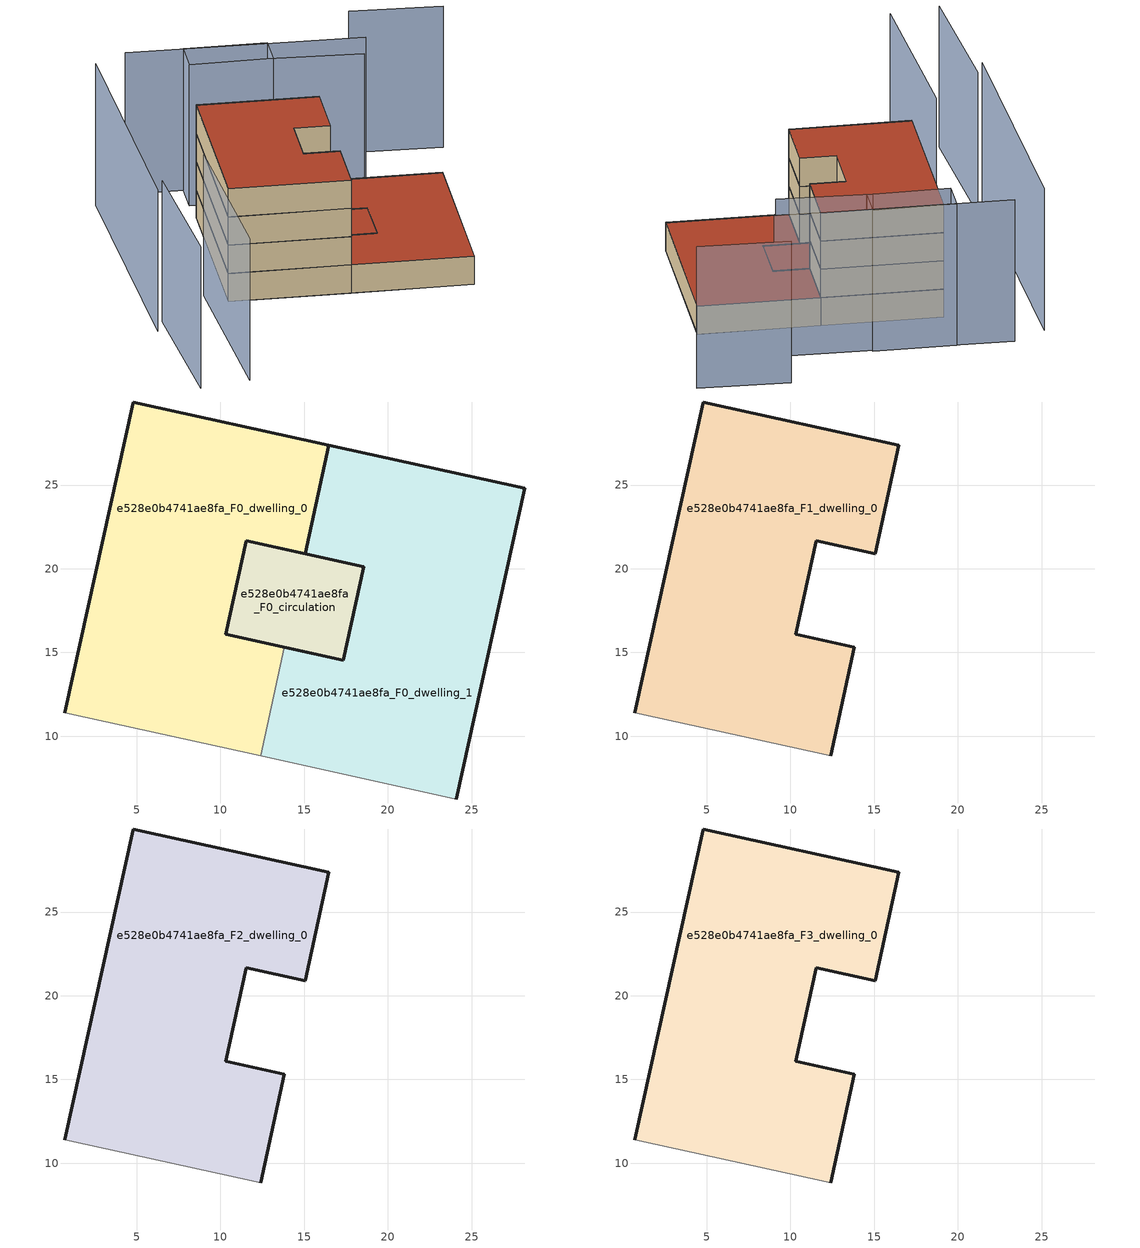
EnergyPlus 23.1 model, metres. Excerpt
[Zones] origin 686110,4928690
e528e0b4741ae8fa_F0_dwelling_0
 floor ground (EU_floor_Construction): 12.4,8.82 13.83,15.32 10.32,16.09 11.54,21.66 15.05,20.89 16.48,27.39 4.78,29.96 0.7,11.39 z0
 wall outside (EU_wall_Construction): 0.7,11.39 4.78,29.96 16.48,27.39 15.05,20.89 11.54,21.66 10.32,16.09 13.83,15.32 z0:3
 wall adiabatic (EU_wall_Construction): 12.4,8.82 0.7,11.39 z0:3
 wall to e528e0b4741ae8fa_F0_dwelling_1 (EU_wall_Construction): 13.83,15.32 12.4,8.82 z0:3
e528e0b4741ae8fa_F0_dwelling_1
 floor ground (EU_floor_Construction): 24.1,6.24 28.18,24.81 16.48,27.39 15.05,20.89 18.56,20.12 17.34,14.54 13.83,15.32 12.4,8.82 z0
 wall outside (EU_wall_Construction): 13.83,15.32 17.34,14.54 18.56,20.12 15.05,20.89 16.48,27.39 28.18,24.81 24.1,6.24 z0:3
 wall adiabatic (EU_wall_Construction): 24.1,6.24 12.4,8.82 z0:3
 roof outside (EU_roof_Construction): 28.18,24.81 24.1,6.24 12.4,8.82 13.83,15.32 17.34,14.54 18.56,20.12 15.05,20.89 16.48,27.39 z3
e528e0b4741ae8fa_F0_circulation
 floor ground (EU_floor_Construction): 17.34,14.54 18.56,20.12 11.54,21.66 10.32,16.09 z0
 wall outside (EU_wall_Construction): 11.54,21.66 18.56,20.12 17.34,14.54 10.32,16.09 11.54,21.66 z0:3
 roof outside (EU_roof_Construction): 18.56,20.12 17.34,14.54 10.32,16.09 11.54,21.66 z3
e528e0b4741ae8fa_F1_dwelling_0
 floor to e528e0b4741ae8fa_F0_dwelling_0 (EU_floor_Construction): 12.4,8.82 13.83,15.32 10.32,16.09 11.54,21.66 15.05,20.89 16.48,27.39 4.78,29.96 0.7,11.39 z3
 wall outside (EU_wall_Construction): 0.7,11.39 4.78,29.96 16.48,27.39 15.05,20.89 11.54,21.66 10.32,16.09 13.83,15.32 12.4,8.82 z3:6
 wall adiabatic (EU_wall_Construction): 12.4,8.82 0.7,11.39 z3:6
e528e0b4741ae8fa_F2_dwelling_0
 floor to e528e0b4741ae8fa_F1_dwelling_0 (EU_floor_Construction): 12.4,8.82 13.83,15.32 10.32,16.09 11.54,21.66 15.05,20.89 16.48,27.39 4.78,29.96 0.7,11.39 z6
 wall outside (EU_wall_Construction): 0.7,11.39 4.78,29.96 16.48,27.39 15.05,20.89 11.54,21.66 10.32,16.09 13.83,15.32 12.4,8.82 z6:9
 wall adiabatic (EU_wall_Construction): 12.4,8.82 0.7,11.39 z6:9
e528e0b4741ae8fa_F3_dwelling_0
 floor to e528e0b4741ae8fa_F2_dwelling_0 (EU_floor_Construction): 12.4,8.82 13.83,15.32 10.32,16.09 11.54,21.66 15.05,20.89 16.48,27.39 4.78,29.96 0.7,11.39 z9
 wall outside (EU_wall_Construction): 0.7,11.39 4.78,29.96 16.48,27.39 15.05,20.89 11.54,21.66 10.32,16.09 13.83,15.32 12.4,8.82 z9:12
 wall adiabatic (EU_wall_Construction): 12.4,8.82 0.7,11.39 z9:12
 roof outside (EU_roof_Construction): 16.48,27.39 15.05,20.89 11.54,21.66 10.32,16.09 13.83,15.32 12.4,8.82 0.7,11.39 4.78,29.96 z12
shading: -3.85,-5.65 -0.99,13.46 / -6.84,9.58 -8.87,-5.55 / -3.13,36.18 -8.01,7.74 / 21.68,28.78 12.64,31.19 / 23.17,32.17 0.44,37.42 / 32.66,35.88 23.82,38.12 / 13.19,31.04 5.2,32.72 / 5.2,32.72 5.93,36.19 / 5.93,36.19 13.92,34.51 / 13.92,34.51 13.19,31.04 z0:15
[Building]
EU S2 Campaign: North Axis=0; Terrain=City; Solar Distribution=FullExterior
[Site:Location]
Bologna: Latitude=44.5; Longitude=11.25; Time Zone=1; Elevation=37
[SizingPeriod:WeatherFileDays]
AnnualSizingPeriod: Begin Month=1; Begin Day of Month=1; End Month=12; End Day of Month=31; Day of Week for Start Day=Monday; Use Weather File Daylight Saving Period=No; Use Weather File Rain and Snow Indicators=No
[MATERIAL]
EU_InternalMass_Material: Roughness=MediumRough; Thickness=0.1; Conductivity=1; Density=1800; Specific Heat=900; Thermal Absorptance=0.9; Solar Absorptance=0.7; Visible Absorptance=0.7
[MATERIAL:NOMASS] Roughness=MediumRough; Thermal Absorptance=0.9; Solar Absorptance=0.7; Visible Absorptance=0.7
Name | Thermal Resistance
EU_wall_NoMass | 0.937881
EU_roof_NoMass | 0.548572
EU_floor_NoMass | 0.71348
[CONSTRUCTION]
EU_wall_Construction: EU_wall_NoMass
EU_roof_Construction: EU_roof_NoMass
EU_floor_Construction: EU_floor_NoMass
EU_InternalMass_Construction: EU_InternalMass_Material
[ZONE] Type=1; Multiplier=1; Ceiling Height=autocalculate; Floor Area=autocalculate; Part of Total Floor Area=Yes
Name | Volume
e528e0b4741ae8fa_F0_dwelling_0 | 621.806
e528e0b4741ae8fa_F1_dwelling_0; e528e0b4741ae8fa_F2_dwelling_0; e528e0b4741ae8fa_F3_dwelling_0 | 621.805
e528e0b4741ae8fa_F0_dwelling_1 | 621.796
e528e0b4741ae8fa_F0_circulation | 122.993
[INTERNALMASS] Construction=EU_InternalMass_Construction
Name | Zone or ZoneList | Surface Area
e528e0b4741ae8fa_F0_dwelling_0_EU_InternalMass | e528e0b4741ae8fa_F0_dwelling_0 | 207.272
e528e0b4741ae8fa_F0_dwelling_1_EU_InternalMass | e528e0b4741ae8fa_F0_dwelling_1 | 207.272
e528e0b4741ae8fa_F1_dwelling_0_EU_InternalMass | e528e0b4741ae8fa_F1_dwelling_0 | 456.871
e528e0b4741ae8fa_F2_dwelling_0_EU_InternalMass | e528e0b4741ae8fa_F2_dwelling_0 | 456.871
e528e0b4741ae8fa_F3_dwelling_0_EU_InternalMass | e528e0b4741ae8fa_F3_dwelling_0 | 456.871
[OTHEREQUIPMENT] Fuel Type=Electricity; Design Level Calculation Method=Watts/Area; Power per Zone Floor Area=1; Fraction Latent=0; Fraction Radiant=0; Fraction Lost=0; Carbon Dioxide Generation Rate=0; EndUse Subcategory=EU_Step8_InternalGains
Name | Zone or ZoneList or Space or SpaceList | Schedule
EU_Step8_InternalGain_e528e0b4741ae8fa_F0_dwelling_0_f000 | e528e0b4741ae8fa_F0_dwelling_0 | EU_Step8_GainSchedule_e528e0b4741ae8fa_F0_dwelling_0_f000
EU_Step8_InternalGain_e528e0b4741ae8fa_F0_dwelling_1_f000 | e528e0b4741ae8fa_F0_dwelling_1 | EU_Step8_GainSchedule_e528e0b4741ae8fa_F0_dwelling_1_f000
EU_Step8_InternalGain_e528e0b4741ae8fa_F1_dwelling_0_f000 | e528e0b4741ae8fa_F1_dwelling_0 | EU_Step8_GainSchedule_e528e0b4741ae8fa_F1_dwelling_0_f000
EU_Step8_InternalGain_e528e0b4741ae8fa_F2_dwelling_0_f000 | e528e0b4741ae8fa_F2_dwelling_0 | EU_Step8_GainSchedule_e528e0b4741ae8fa_F2_dwelling_0_f000
EU_Step8_InternalGain_e528e0b4741ae8fa_F3_dwelling_0_f000 | e528e0b4741ae8fa_F3_dwelling_0 | EU_Step8_GainSchedule_e528e0b4741ae8fa_F3_dwelling_0_f000
[ZONEINFILTRATION:DESIGNFLOWRATE]
EU_Circulation_Infiltration_e528e0b4741ae8fa_F0_circulation: Zone or ZoneList or Space or SpaceList=e528e0b4741ae8fa_F0_circulation; Schedule=EU_AlwaysOn; Design Flow Rate Calculation Method=Flow/Area; Flow Rate per Floor Area=0.0005; Constant Term Coefficient=1; Temperature Term Coefficient=0; Velocity Term Coefficient=0; Velocity Squared Term Coefficient=0
[ZONEVENTILATION:DESIGNFLOWRATE] Schedule=EU_AlwaysOn; Design Flow Rate Calculation Method=AirChanges/Hour; Air Changes per Hour=0.687892; Ventilation Type=Natural; Fan Pressure Rise=0; Fan Total Efficiency=1; Constant Term Coefficient=1; Temperature Term Coefficient=0; Velocity Term Coefficient=0; Velocity Squared Term Coefficient=0; Minimum Indoor Temperature=-100; Maximum Indoor Temperature=100; Delta Temperature=-100; Minimum Outdoor Temperature=-100; Maximum Outdoor Temperature=100; Maximum Wind Speed=40
Name | Zone or ZoneList or Space or SpaceList
EU_ConstantAir_e528e0b4741ae8fa_F0_dwelling_0 | e528e0b4741ae8fa_F0_dwelling_0
EU_ConstantAir_e528e0b4741ae8fa_F0_dwelling_1 | e528e0b4741ae8fa_F0_dwelling_1
EU_ConstantAir_e528e0b4741ae8fa_F1_dwelling_0 | e528e0b4741ae8fa_F1_dwelling_0
EU_ConstantAir_e528e0b4741ae8fa_F2_dwelling_0 | e528e0b4741ae8fa_F2_dwelling_0
EU_ConstantAir_e528e0b4741ae8fa_F3_dwelling_0 | e528e0b4741ae8fa_F3_dwelling_0
[HVACTEMPLATE:THERMOSTAT] Constant Heating Setpoint=20; Constant Cooling Setpoint=50
EU_HeatOnly_e528e0b4741ae8fa_F0_dwelling_0; EU_HeatOnly_e528e0b4741ae8fa_F0_dwelling_1; EU_HeatOnly_e528e0b4741ae8fa_F1_dwelling_0; EU_HeatOnly_e528e0b4741ae8fa_F2_dwelling_0; EU_HeatOnly_e528e0b4741ae8fa_F3_dwelling_0
[HVACTEMPLATE:ZONE:IDEALLOADSAIRSYSTEM] System Availability Schedule=EU_AlwaysOn; Maximum Heating Supply Air Temperature=50; Minimum Cooling Supply Air Temperature=13; Maximum Heating Supply Air Humidity Ratio=0.0156; Minimum Cooling Supply Air Humidity Ratio=0.0077; Heating Limit=NoLimit; Cooling Limit=NoLimit; Heating Availability Schedule=EU_AlwaysOn; Cooling Availability Schedule=EU_CoolingOff; Dehumidification Control Type=ConstantSensibleHeatRatio; Cooling Sensible Heat Ratio=0.7; Dehumidification Setpoint=60; Humidification Control Type=None; Humidification Setpoint=30; Outdoor Air Method=None; Outdoor Air Flow Rate per Person=0.00944; Outdoor Air Flow Rate per Zone Floor Area=0; Outdoor Air Flow Rate per Zone=0; Demand Controlled Ventilation Type=None; Outdoor Air Economizer Type=NoEconomizer; Heat Recovery Type=None; Sensible Heat Recovery Effectiveness=0.7; Latent Heat Recovery Effectiveness=0.65
Name | Template Thermostat
e528e0b4741ae8fa_F0_dwelling_0 | EU_HeatOnly_e528e0b4741ae8fa_F0_dwelling_0
e528e0b4741ae8fa_F0_dwelling_1 | EU_HeatOnly_e528e0b4741ae8fa_F0_dwelling_1
e528e0b4741ae8fa_F1_dwelling_0 | EU_HeatOnly_e528e0b4741ae8fa_F1_dwelling_0
e528e0b4741ae8fa_F2_dwelling_0 | EU_HeatOnly_e528e0b4741ae8fa_F2_dwelling_0
e528e0b4741ae8fa_F3_dwelling_0 | EU_HeatOnly_e528e0b4741ae8fa_F3_dwelling_0
[SIZING:ZONE] Zone Cooling Design Supply Air Temperature Input Method=SupplyAirTemperature; Zone Cooling Design Supply Air Temperature=13; Zone Heating Design Supply Air Temperature Input Method=SupplyAirTemperature; Zone Heating Design Supply Air Temperature=50; Zone Cooling Design Supply Air Humidity Ratio=0.008; Zone Heating Design Supply Air Humidity Ratio=0.008; Cooling Design Air Flow Method=DesignDay; Cooling Design Air Flow Rate=0; Cooling Minimum Air Flow per Zone Floor Area=0.000762; Cooling Minimum Air Flow=0; Cooling Minimum Air Flow Fraction=0.2; Heating Design Air Flow Method=DesignDay; Heating Design Air Flow Rate=0; Heating Maximum Air Flow per Zone Floor Area=0.002032; Heating Maximum Air Flow=0.141576; Heating Maximum Air Flow Fraction=0.3; Account for Dedicated Outdoor Air System=No; Dedicated Outdoor Air System Control Strategy=NeutralSupplyAir; Dedicated Outdoor Air Low Setpoint Temperature for Design=autosize; Dedicated Outdoor Air High Setpoint Temperature for Design=autosize; Zone Load Sizing Method=Sensible Load Only No Latent Load; Zone Latent Cooling Design Supply Air Humidity Ratio Input Method=HumidityRatioDifference; Zone Cooling Design Supply Air Humidity Ratio Difference=0.005; Zone Latent Heating Design Supply Air Humidity Ratio Input Method=HumidityRatioDifference; Zone Humidification Design Supply Air Humidity Ratio Difference=0.005
e528e0b4741ae8fa_F0_dwelling_0; e528e0b4741ae8fa_F0_dwelling_1; e528e0b4741ae8fa_F1_dwelling_0; e528e0b4741ae8fa_F2_dwelling_0; e528e0b4741ae8fa_F3_dwelling_0
[SCHEDULE:CONSTANT]
Name | Hourly Value
EU_AlwaysOn | 1
EU_CoolingOff | 0
[SCHEDULE:FILE] Column Number=1; Rows to Skip at Top=0; Number of Hours of Data=8760; Column Separator=Comma; Interpolate to Timestep=No; Minutes per Item=60; Adjust Schedule for Daylight Savings=Yes
Name | File
EU_Step8_GainSchedule_e528e0b4741ae8fa_F0_dwelling_0_f000 | ../../schedules/e528e0b4741ae8fa/e528e0b4741ae8fa_F0_dwelling_0_f000_gain.csv
EU_Step8_GainSchedule_e528e0b4741ae8fa_F0_dwelling_1_f000 | ../../schedules/e528e0b4741ae8fa/e528e0b4741ae8fa_F0_dwelling_1_f000_gain.csv
EU_Step8_GainSchedule_e528e0b4741ae8fa_F1_dwelling_0_f000 | ../../schedules/e528e0b4741ae8fa/e528e0b4741ae8fa_F1_dwelling_0_f000_gain.csv
EU_Step8_GainSchedule_e528e0b4741ae8fa_F2_dwelling_0_f000 | ../../schedules/e528e0b4741ae8fa/e528e0b4741ae8fa_F2_dwelling_0_f000_gain.csv
EU_Step8_GainSchedule_e528e0b4741ae8fa_F3_dwelling_0_f000 | ../../schedules/e528e0b4741ae8fa/e528e0b4741ae8fa_F3_dwelling_0_f000_gain.csv
